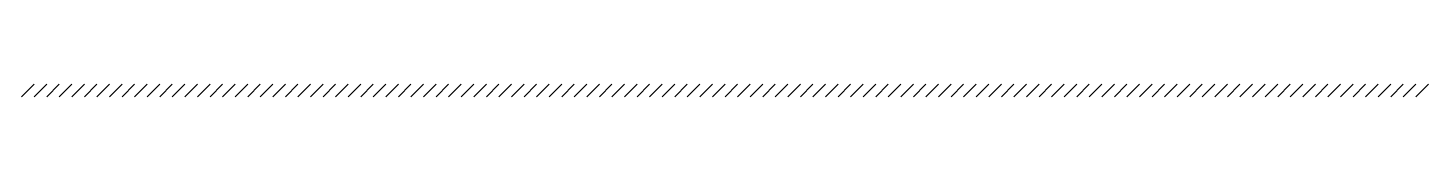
# Model space of a CAD drawing. Header units: metres. Extents: x 5 to 1923, y 5 to 1083.
# Drawn here: x 1346.5 to 1457.5, y 1082 to 1083 of the extents above; entities that cross this region are included whole.
import ezdxf

# ---------------------------------------------------------------- set-up
doc = ezdxf.new("R2010")
doc.units = ezdxf.units.M

msp = doc.modelspace()

# ---------------------------------------------------------------- linework, layer by layer
for p, q in [((1346, 1082), (1347, 1083)), ((1347, 1082), (1348, 1083)), ((1348, 1082), (1349, 1083)), ((1349, 1082), (1350, 1083)), ((1350, 1082), (1351, 1083)), ((1351, 1082), (1352, 1083)), ((1352, 1082), (1353, 1083)), ((1353, 1082), (1354, 1083)), ((1354, 1082), (1355, 1083)), ((1355, 1082), (1356, 1083)), ((1356, 1082), (1357, 1083)), ((1357, 1082), (1358, 1083)), ((1358, 1082), (1359, 1083)), ((1359, 1082), (1360, 1083)), ((1360, 1082), (1361, 1083)), ((1361, 1082), (1362, 1083)), ((1362, 1082), (1363, 1083)), ((1363, 1082), (1364, 1083)), ((1364, 1082), (1365, 1083)), ((1365, 1082), (1366, 1083)), ((1366, 1082), (1367, 1083)), ((1367, 1082), (1368, 1083)), ((1368, 1082), (1369, 1083)), ((1369, 1082), (1370, 1083)), ((1370, 1082), (1371, 1083)), ((1371, 1082), (1372, 1083)), ((1372, 1082), (1373, 1083)), ((1373, 1082), (1374, 1083)), ((1374, 1082), (1375, 1083)), ((1375, 1082), (1376, 1083)), ((1376, 1082), (1377, 1083)), ((1377, 1082), (1378, 1083)), ((1378, 1082), (1379, 1083)), ((1379, 1082), (1380, 1083)), ((1380, 1082), (1381, 1083)), ((1381, 1082), (1382, 1083)), ((1382, 1082), (1383, 1083)), ((1383, 1082), (1384, 1083)), ((1384, 1082), (1385, 1083)), ((1385, 1082), (1386, 1083)), ((1386, 1082), (1387, 1083)), ((1387, 1082), (1388, 1083)), ((1388, 1082), (1389, 1083)), ((1389, 1082), (1390, 1083)), ((1390, 1082), (1391, 1083)), ((1391, 1082), (1392, 1083)), ((1392, 1082), (1393, 1083)), ((1393, 1082), (1394, 1083)), ((1394, 1082), (1395, 1083)), ((1395, 1082), (1396, 1083)), ((1396, 1082), (1397, 1083)), ((1397, 1082), (1398, 1083)), ((1398, 1082), (1399, 1083)), ((1399, 1082), (1400, 1083)), ((1400, 1082), (1401, 1083)), ((1401, 1082), (1402, 1083)), ((1402, 1082), (1403, 1083)), ((1403, 1082), (1404, 1083)), ((1404, 1082), (1405, 1083)), ((1405, 1082), (1406, 1083)), ((1406, 1082), (1407, 1083)), ((1407, 1082), (1408, 1083)), ((1408, 1082), (1409, 1083)), ((1409, 1082), (1410, 1083)), ((1410, 1082), (1411, 1083)), ((1411, 1082), (1412, 1083)), ((1412, 1082), (1413, 1083)), ((1413, 1082), (1414, 1083)), ((1414, 1082), (1415, 1083)), ((1415, 1082), (1416, 1083)), ((1416, 1082), (1417, 1083)), ((1417, 1082), (1418, 1083)), ((1418, 1082), (1419, 1083)), ((1419, 1082), (1420, 1083)), ((1420, 1082), (1421, 1083)), ((1421, 1082), (1422, 1083)), ((1422, 1082), (1423, 1083)), ((1423, 1082), (1424, 1083)), ((1424, 1082), (1425, 1083)), ((1425, 1082), (1426, 1083)), ((1426, 1082), (1427, 1083)), ((1427, 1082), (1428, 1083)), ((1428, 1082), (1429, 1083)), ((1429, 1082), (1430, 1083)), ((1430, 1082), (1431, 1083)), ((1431, 1082), (1432, 1083)), ((1432, 1082), (1433, 1083)), ((1433, 1082), (1434, 1083)), ((1434, 1082), (1435, 1083)), ((1435, 1082), (1436, 1083)), ((1436, 1082), (1437, 1083)), ((1437, 1082), (1438, 1083)), ((1438, 1082), (1439, 1083)), ((1439, 1082), (1440, 1083)), ((1440, 1082), (1441, 1083)), ((1441, 1082), (1442, 1083)), ((1442, 1082), (1443, 1083)), ((1443, 1082), (1444, 1083)), ((1444, 1082), (1445, 1083)), ((1445, 1082), (1446, 1083)), ((1446, 1082), (1447, 1083)), ((1447, 1082), (1448, 1083)), ((1448, 1082), (1449, 1083)), ((1449, 1082), (1450, 1083)), ((1450, 1082), (1451, 1083)), ((1451, 1082), (1452, 1083)), ((1452, 1082), (1453, 1083)), ((1453, 1082), (1454, 1083)), ((1454, 1082), (1455, 1083)), ((1455, 1082), (1456, 1083)), ((1456, 1082), (1457, 1083)), ((1457, 1082), (1458, 1083))]:
    msp.add_line(p, q)

doc.saveas('drawing.dxf')
